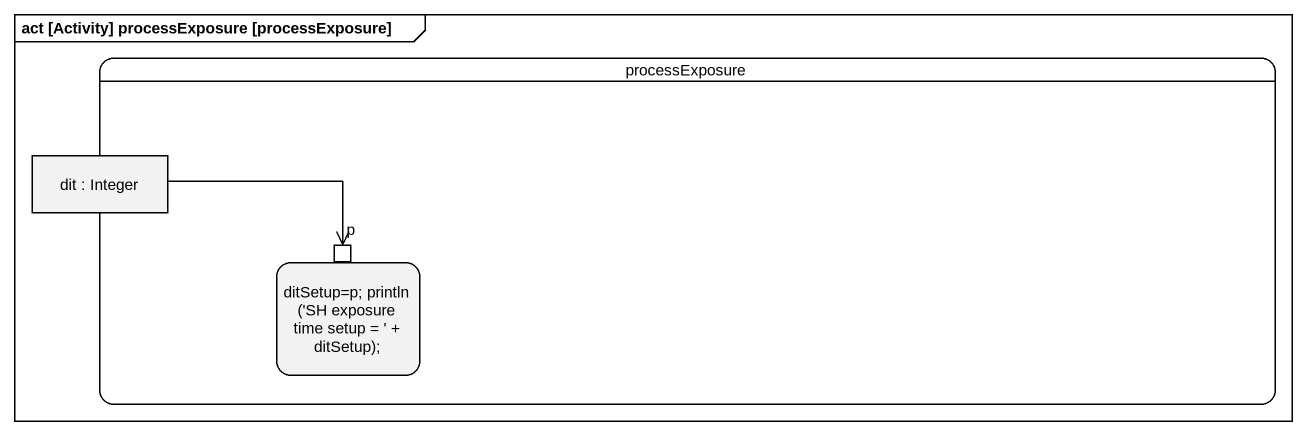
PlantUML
@startuml
mainframe act [Activity] processExposure [processExposure]
hide empty description
state processExposure {
  state "dit : Integer" as dit <<object>>
  state "ditSetup=p; println ('SH exposure time setup = ' + ditSetup);" as ditSetup_p_println_SH {
    state p <<inputPin>>
  }
}
dit -right-> p
@enduml
